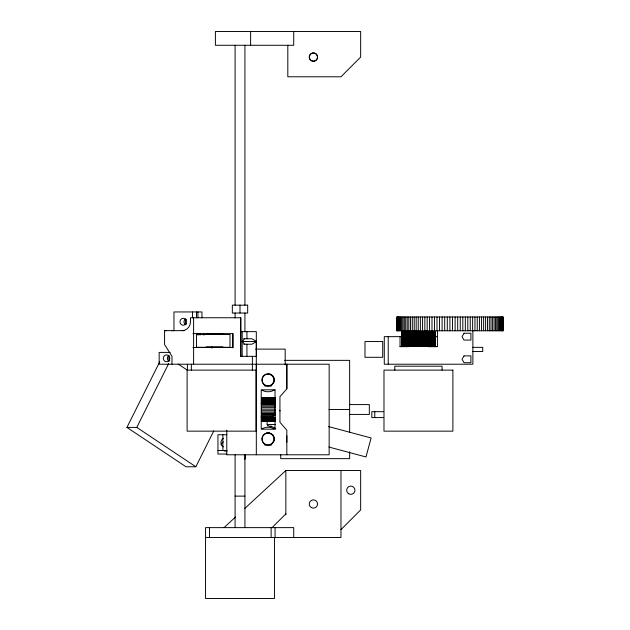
<?xml version="1.0" encoding="UTF-8"?>
<svg xmlns="http://www.w3.org/2000/svg" width="630" height="630" viewBox="0 0 630 630"><rect width="100%" height="100%" fill="white"/><g stroke="black" fill="none" stroke-linecap="round" stroke-linejoin="round"><path stroke-width="0.94" d="M166.572 330.64L164.588 330.64L164.572 344.523L171.974 356.344L171.974 364.219M187.409 370.125L187.409 364.219M191.347 370.125L191.347 364.219M192.457 317.756L192.457 311.952M193.607 317.756L193.607 364.219M196.497 317.756L196.497 311.952M240.755 331.64L256.315 331.64L256.315 356.344L240.755 356.344L240.755 317.756L190.473 317.756L190.473 321.796A8.859 8.324 90 0 1 182.149 330.655M242.18 356.344L242.18 331.64M246.936 338.751L246.936 331.64M252.378 370.125L252.378 356.344M256.315 364.219L256.315 370.125L187.11 370.125L187.11 431.156L256.016 431.156L256.016 370.125M279.94 411.075L279.94 410.319M286.831 442.181L286.831 435.881M286.831 388.828L286.831 364.219L286.831 388.828L279.94 396.703L279.94 422.297L286.831 430.172L286.831 454.781M434.472 330.766L434.472 316.984M436.984 330.766L436.984 316.984M439.527 330.766L439.527 316.984M442.102 330.766L442.102 316.984M444.693 330.766L444.693 316.984M447.292 330.766L447.292 316.984M449.899 330.766L449.899 316.984M452.513 330.766L452.513 316.984M455.112 330.766L455.112 316.984M457.703 330.766L457.703 316.984M460.27 330.766L460.27 316.984M462.814 330.766L462.814 316.984M465.334 330.766L465.334 316.984M401.798 336.782L401.751 342.468M200.009 335.184L200.364 333.38M273.499 383.072A6.205 6.205 0 0 0 268.128 373.771A6.205 6.205 0 0 0 262.757 383.072L265.135 386.174L271.12 386.174L274.121 381.575M274.121 437.425C273.176 433.613 268.396 431.637 265.025 433.66A6.198 6.198 0 0 0 262.757 442.134L265.135 445.237L271.12 445.237L274.121 440.638M213.775 430.928L195.851 466.775L186.007 466.775L126.945 427.4L159.729 361.825M126.945 427.4L136.789 427.4L168.698 363.573M244.377 338.751L242.66 341.484L244.377 344.208M272.065 527.625L285.847 513.844M340.972 529.594L360.659 509.906L360.659 470.531L285.847 470.531L244.881 508.371M224.044 527.625L235.541 517.002M256.315 341.633L251.968 344.208L243.731 344.208M275.341 421.517L267.466 421.517C264.852 428.613 273.184 424.644 275.727 429.109M267.466 425.738L267.86 425.723M396.743 330.766L503.055 330.766L503.055 316.984L396.743 316.984L396.805 330.766M171.982 330.655L184.125 330.655M401.751 331.734L435.22 331.734L435.204 346.5M192.922 333.609L232.88 333.609L232.88 347.484L192.922 347.484M206.207 334.097L222.918 334.097M196.521 334.491L229.989 334.491L229.989 347.287L196.521 347.287M402.538 336.656L384.284 336.656L384.284 364.219L472.878 364.219L472.878 330.75M434.936 336.656L437.44 336.656M243.731 338.751L251.968 338.751L256.315 341.326L256.315 454.781M242.062 341.484L256.315 341.484M400.034 346.5L437.44 346.5M408.665 346.673L400.034 346.673L400.034 336.656M427.849 346.689L437.44 346.689L437.44 330.75M206.207 346.894L222.918 346.894M472.878 347.35L482.722 347.35L482.722 351.485L472.878 351.485M255.654 349.122L285.185 349.122L285.185 364.872M170.171 352.406L159.154 352.406L159.154 364.219L329.159 364.219L329.159 454.781L226.784 454.781L226.784 430.172M284.666 360.352L349.634 360.352L349.634 432.109M275.216 397.585L261.434 397.585L275.216 397.617L275.216 403.594M261.434 397.79L275.216 397.79M261.434 398.002L275.216 398.002M261.434 398.215L275.216 398.215M261.434 398.428L275.216 398.428M261.434 398.869L275.216 398.892M261.434 399.01L275.216 399.01M261.434 399.066L275.216 399.066M261.434 399.286L275.216 399.286M261.434 399.475L275.216 399.475M261.434 399.688L275.216 399.688M261.434 399.9L275.216 399.9M261.434 400.129L275.216 400.129M261.434 400.404L275.216 400.404M261.434 400.656L275.216 400.656M261.434 400.767L275.216 400.853M261.434 400.995L275.216 400.885M261.434 401.16L275.216 401.16M261.434 401.365L275.216 401.365M261.434 401.57L275.216 401.57M261.434 401.727L275.216 401.727M261.434 401.901L275.216 401.901M261.434 402.098L275.216 402.098M261.434 402.302L275.216 402.302M261.434 402.586L275.216 402.586M261.434 402.869L275.216 402.869M261.434 403.137L275.216 403.137M261.041 403.263L275.397 403.263M261.434 403.381L275.341 403.46M261.56 404.05L275.341 404.05M349.634 404.578L369.322 404.578L369.322 414.422L349.634 414.422M261.56 404.988L275.341 404.988M261.56 406.216L275.341 406.216M261.56 407.634L275.341 407.634M261.56 409.169L275.341 409.169M328.962 409.5L349.634 409.5M261.56 410.697L275.341 410.697M383.623 411.673L371.81 411.673L371.81 417.58L383.623 417.58M261.56 412.122L275.341 412.122M261.56 413.343L275.341 413.343M261.56 414.28L275.341 414.28M261.56 414.871L275.341 414.871M261.56 415.076L275.341 415.076M261.434 416.902L273.247 416.902M261.041 417.044L273.483 417.044M261.434 417.273L273.247 417.273M261.434 417.43L275.216 417.43M261.434 417.635L275.341 417.58M261.434 417.84L275.216 417.84M261.434 418.013L275.216 418.013M261.434 418.147L275.216 418.162M261.434 418.233L275.216 418.344M261.434 418.596L275.216 418.596M261.434 418.871L275.216 418.871M261.434 419.1L275.216 419.1M261.434 419.312L275.216 419.312M261.434 419.525L275.216 419.525M261.434 419.714L275.216 419.714M261.434 419.99L275.216 419.934M261.434 420.178L275.216 420.108M261.434 420.226L275.216 420.226M261.434 420.32L275.216 420.32M261.434 420.572L275.216 420.572M261.434 420.785L275.216 420.785M261.434 420.998L275.216 420.998M261.434 421.163L275.216 421.21M261.237 421.312L275.216 421.344M261.434 421.415L268.325 421.383M267.466 424.47L275.341 424.47M226.808 434.731L217.948 434.731L217.948 454.057L226.808 454.057M217.948 450.481L226.808 450.481M244.645 455.506L245.117 455.506M244.645 459.073L245.117 459.073L245.117 454.891M235.084 496.125L244.928 496.125M205.553 537.469L340.972 537.469L340.972 470.531M164.588 330.64L173.974 330.655L173.951 311.952L201.962 311.952L201.962 317.859M328.309 426.502L371.094 437.968L365.998 456.978L328.915 447.048M269.79 374L272.514 375.582L274.121 378.362M178.164 364.053L187.071 369.983M136.789 427.4L195.851 466.775M211.467 346.413L212.034 348.217M203.561 333.38L203.915 335.184M502.992 316.984L502.992 330.766M502.803 316.984L502.803 330.766M502.48 316.984L502.48 330.766M502.039 316.984L502.039 330.766M501.464 316.984L501.464 330.766M500.771 316.984L500.771 330.766M499.952 316.984L499.952 330.766M499.007 316.984L499.007 330.766M497.952 316.984L497.952 330.766M496.779 316.984L496.779 330.766M495.495 316.984L495.495 330.766M494.101 316.984L494.101 330.766M492.597 316.984L492.597 330.766M490.99 316.984L490.99 330.766M489.29 316.984L489.29 330.766M487.486 316.984L487.486 330.766M485.596 316.984L485.596 330.766M483.62 316.984L483.62 330.766M481.564 316.984L481.564 330.766M479.43 316.984L479.43 330.766M477.233 316.984L477.233 330.766M474.957 316.984L474.957 330.766M472.626 316.984L472.626 330.766M470.24 316.984L470.24 330.766M467.806 316.984L467.806 330.766M442.063 370.125L442.063 366.188L394.813 366.188L394.813 370.125M435.141 331.734L435.141 346.5M435.039 331.734L435.039 346.5M434.897 331.734L434.897 346.5M434.724 331.734L434.724 346.5M434.503 331.734L434.503 346.5M434.243 331.734L434.243 346.5M433.952 331.734L433.952 346.5M433.613 331.734L433.613 346.5M433.243 331.734L433.243 346.5M432.841 331.734L432.841 346.5M432.401 331.734L432.401 346.5M431.991 316.984L431.991 330.766M431.928 331.734L431.928 346.5M431.424 331.734L431.424 346.5M430.888 331.734L430.888 346.5M430.322 331.734L430.322 346.5M429.723 331.734L429.723 346.5M429.558 316.984L429.558 330.766M429.101 331.734L429.101 346.5M428.455 331.734L428.455 346.5M427.786 331.734L427.786 346.5M427.172 316.984L427.172 330.766M427.093 331.734L427.093 346.5M426.376 331.734L426.376 346.5M425.644 331.734L425.644 346.5M424.841 316.984L424.841 330.766M424.888 331.734L424.888 346.5M424.124 331.734L424.124 346.5M423.344 331.734L423.344 346.5M422.572 316.984L422.572 330.766M422.557 331.734L422.557 346.5M421.753 331.734L421.753 346.5M420.942 331.734L420.942 346.5M420.367 316.984L420.367 330.766M420.131 331.734L420.131 346.5M419.312 331.734L419.312 346.5M418.485 331.734L418.485 346.5M418.233 316.984L418.233 330.766M417.666 331.734L417.666 346.5M416.847 331.734L416.847 346.5M416.178 316.984L416.178 330.766M416.028 331.734L416.028 346.5M415.225 331.734L415.225 346.5M414.422 331.734L414.422 346.5M414.201 316.984L414.201 330.766M413.627 331.734L413.627 346.5M412.847 331.734L412.847 346.5M412.311 316.984L412.311 330.766M412.083 331.734L412.083 346.5M411.335 331.734L411.335 346.5M410.516 316.984L410.516 330.766M410.602 331.734L410.602 346.5M409.886 331.734L409.886 346.5M409.193 331.734L409.193 346.5M408.807 316.984L408.807 330.766M408.516 331.734L408.516 346.5M407.87 331.734L407.87 346.5M407.248 331.734L407.248 346.5M407.208 316.984L407.208 330.766M406.657 331.734L406.657 346.5M406.09 331.734L406.09 346.5M405.704 316.984L405.704 330.766M405.555 331.734L405.555 346.5M405.043 331.734L405.043 346.5M404.57 331.734L404.57 346.5M404.31 316.984L404.31 330.766M404.137 331.734L404.137 346.5M403.728 331.734L403.728 346.5M403.358 331.734L403.358 346.5M403.019 316.984L403.019 330.766M403.027 331.734L403.027 346.5M402.735 331.734L402.735 346.5M402.475 331.734L402.475 346.5M402.255 331.734L402.255 346.5M402.074 331.734L402.074 346.5M401.845 316.984L401.845 330.766M401.932 331.734L401.932 337.971M401.932 341.05L401.932 346.5M401.775 331.734L401.838 337.121M401.838 341.901L401.751 346.5M400.79 316.984L400.79 330.766M399.853 316.984L399.853 330.766M399.034 316.984L399.034 330.766M398.341 316.984L398.341 330.766M397.766 316.984L397.766 330.766M397.317 316.984L397.317 330.766M397.002 316.984L397.002 330.766M388.222 336.656L388.222 364.219M374.763 411.673L374.763 417.58M349.634 451.773L349.634 458.648L280.728 458.648L280.728 454.718M293.722 31.5L293.722 45.281L215.397 45.281L215.397 31.5L360.659 31.5L360.659 57.094L340.972 76.781L287.815 76.781L287.815 45.281M293.722 537.469L293.722 527.625L205.553 527.625L205.553 598.5L274.459 598.5L274.459 537.469M285.847 470.531L285.847 514.828M275.216 417.099L275.216 421.383M275.066 527.625L275.066 537.469M273.373 414.627L273.373 417.58M271.128 527.625L271.128 537.469M270.932 425.73L270.932 426.219M250.622 31.5L250.622 45.281M246.936 344.208L246.936 356.344M244.928 45.281L244.928 305.156M244.928 313.031L244.928 331.734M244.928 454.781L244.928 527.625M240.755 317.756L240.755 356.344M240.006 305.156L240.006 313.031M235.084 45.281L235.084 305.156M235.084 313.031L235.084 317.953M235.084 454.781L235.084 527.625M232.88 333.553L232.88 347.925M222.87 434.731L222.87 450.481M209.491 527.625L209.491 537.469M197.922 311.952L197.922 317.756M197.922 333.246L197.922 335.184M196.497 333.609L196.497 347.484M223.366 446.875A4.922 4.922 0 0 1 223.366 438.346M186.386 324.23A3.441 3.237 -90 0 1 186.386 319.355M169.73 360.746A3.441 3.237 -90 0 1 169.218 356.588M168.974 361.297A3.441 3.237 -90 0 1 168.974 355.328M185.622 324.773A3.441 3.237 -90 0 1 185.622 318.811M266.522 433.038A6.198 6.198 0 0 1 273.499 442.134M227.099 450.93A4.922 4.922 0 0 1 223.366 450.442M221.067 444.906A4.922 4.922 0 0 1 223.366 441.913M262.104 428.802A11.812 11.812 0 0 1 273.916 428.802M273.916 390.198A11.812 11.812 0 0 1 262.104 390.198M464.019 333.246L462.05 336.656L464.019 340.066L470.909 340.066L470.909 333.246L464.019 333.246M464.019 355.887L462.05 359.297L464.019 362.707L470.909 362.707L470.909 355.887L464.019 355.887M247.677 305.156L232.336 305.156L232.336 313.031L247.677 313.031L247.677 305.156M382.709 341.547L364.99 341.547L364.99 357.297L382.709 357.297L382.709 341.547M452.891 370.125L383.985 370.125L383.985 431.156L452.891 431.156L452.891 370.125M275.019 389.812L261.237 389.812L261.237 429.188L275.019 429.188L275.019 389.812M275.216 398.648L261.434 398.648L275.216 398.68M169.36 360.037A3.441 3.237 -90 0 0 166.556 354.871A3.441 3.237 -90 0 0 163.753 360.037A3.441 3.237 -90 0 0 169.36 360.037M186.007 323.513A3.441 3.237 -90 0 0 183.204 318.347A3.441 3.237 -90 0 0 180.4 323.513A3.441 3.237 -90 0 0 186.007 323.513M265.057 444.15A5.906 5.906 0 0 0 273.916 439.031A5.906 5.906 0 0 0 265.057 433.912A5.906 5.906 0 0 0 265.057 444.15M265.057 385.087A5.906 5.906 0 0 0 273.916 379.969A5.906 5.906 0 0 0 265.057 374.85A5.906 5.906 0 0 0 265.057 385.087M311.346 507.583A4.134 4.134 0 0 0 317.544 504A4.134 4.134 0 0 0 311.346 500.417A4.134 4.134 0 0 0 311.346 507.583M348.752 493.802A4.134 4.134 0 0 0 354.95 490.219A4.134 4.134 0 0 0 348.752 486.636A4.134 4.134 0 0 0 348.752 493.802M311.346 60.677A4.134 4.134 0 0 0 317.544 57.094A4.134 4.134 0 0 0 311.346 53.511A4.134 4.134 0 0 0 311.346 60.677A4.134 4.134 0 0 0 317.544 57.094A4.134 4.134 0 0 0 311.346 53.511A4.134 4.134 0 0 0 311.346 60.677"/></g></svg>
